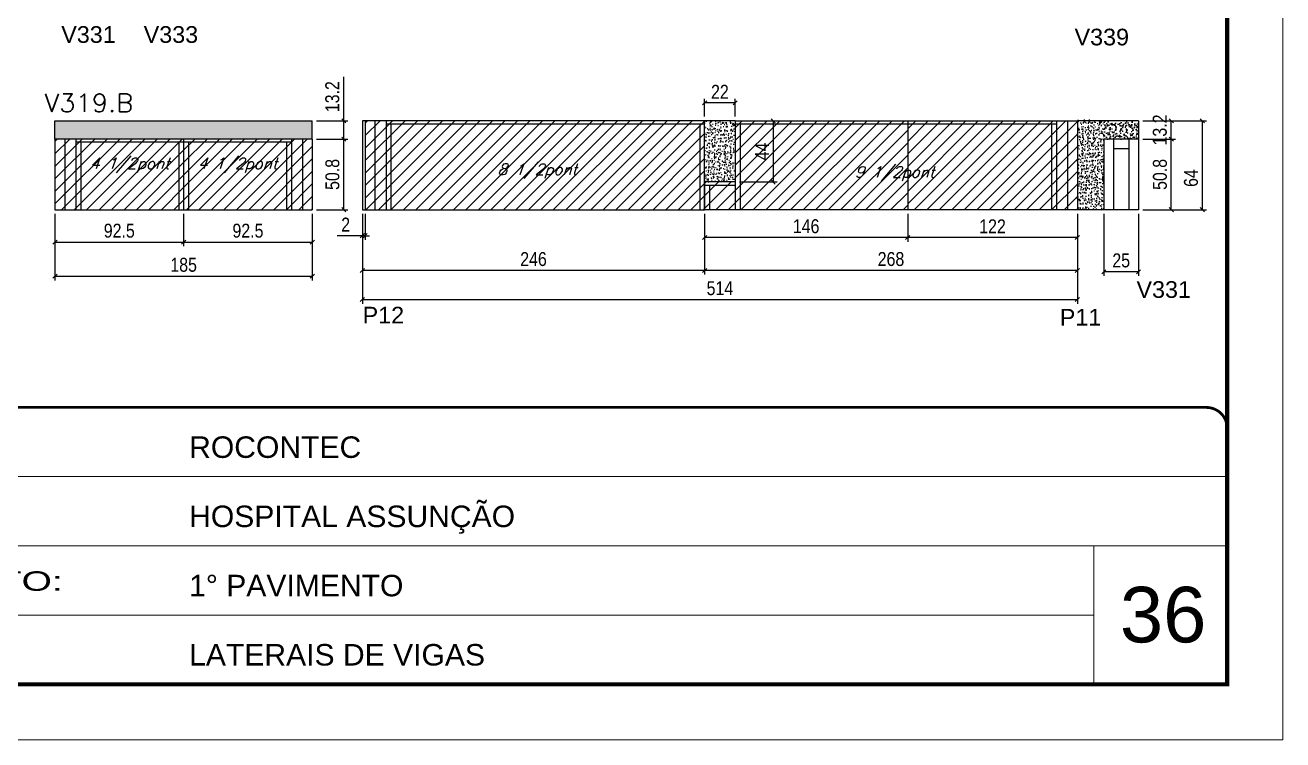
# Model space of a CAD drawing. Extents: x 137137 to 143418, y 10464 to 34486.
# Drawn here: x 142473 to 143377, y 24247 to 24762 of the extents above; entities that cross this region are included whole.
import ezdxf

# ---------------------------------------------------------------- set-up
doc = ezdxf.new("R2010")
doc.units = 0
doc.linetypes.add('CONTINUO', pattern=[0])
doc.linetypes.add('DASHED', pattern=[0.75, 0.5, -0.25])
for name, color, linetype in [('5', 5, 'Continuous'), ('COTA', 241, 'Continuous'), ('Painéis', 200, 'Continuous'), ('SARR_2.2x7', 40, 'Continuous'), ('SARR_3.5x7', 81, 'Continuous'), ('texto', 7, 'Continuous')]:
    doc.layers.add(name, color=color, linetype=linetype)
for name, color, linetype, lineweight in [('CARIMBO', 255, 'Continuous', 9), ('Folhas', 255, 'Continuous', 9), ('Hachura', 251, 'Continuous', 9), ('SARRAFO DE PRESSAO', 251, 'DASHED', 9), ('Texto Seção', 7, 'Continuous', 15)]:
    doc.layers.add(name, color=color, linetype=linetype, lineweight=lineweight)
doc.styles.add('ARIAL', font='arial.ttf')
doc.styles.add('COTA TECNICA', font='techl___.ttf', dxfattribs={"height": 10})
doc.styles.add('REGUA-120', font='ROMANS.shx', dxfattribs={"height": 15})
doc.styles.add('Romans', font='romans.shx')
doc.styles.get("Standard").update_dxf_attribs({"font": 'arial.ttf'})
doc.styles.add('Tecnologia', font='')
doc.styles.get('Tecnologia').set_extended_font_data('Forgotten Futurist')
doc.dimstyles.new('PAINEL', dxfattribs={"dimtxt": 10, "dimasz": 3, "dimexe": 3, "dimexo": 3, "dimgap": 3, "dimtad": 1, "dimdec": 1, "dimzin": 12, "dimdsep": 46, "dimtxsty": 'COTA TECNICA', "dimblk1": 'OBLIQUE', "dimblk2": 'OBLIQUE', "dimsah": 1, "dimcen": 0.9, "dimclrd": 4, "dimclre": 4, "dimclrt": 240, "dimadec": 1, "dimazin": 3, "dimtfac": 1, "dimtdec": 1, "dimtmove": 0, "dimatfit": 3, "dimfxl": 1, "dimtolj": 1, "dimtzin": 12, "dimarcsym": 0})
pattern_1 = [(50, (12106.173, -7303.7), (5.46554007, -0.47817257), [0.5715, -6.2865]), (355, (12106.173, -7303.7), (-1.05730264, 5.73170536), [0.4572, -5.02921753]), (100.4514447, (12106.6287, -7303.7397), (4.40823741, 5.25353256), [0.48570026, -5.34270734]), (46.1842, (12106.173, -7302.176), (8.13237123, -1.26126984), [0.85725, -9.42975]), (96.6355576, (12106.851, -7302.281), (7.122124, 7.42278374), [0.7285507, -8.01406824]), (351.184151, (12106.173, -7302.176), (7.122124, 7.42278374), [0.685799, -7.54379196]), (21, (12106.935, -7302.557), (4.54843174, -3.06795595), [0.5715, -6.2865]), (326, (12106.935, -7302.557), (1.85406085, 5.52563898), [0.4572, -5.0292]), (71.451445, (12107.314, -7302.8125), (6.40249258, 2.45768307), [0.48570026, -5.34269813]), (37.5, (12106.1732, -7303.6999), (0.092658098, 2.536651166), [0, -4.96824, 0, -5.1054, 0, -5.04825]), (7.5, (12106.1732, -7303.7), (2.004589875, 3.005417245), [0, -2.91084, 0, -4.85394, 0, -1.92405]), (327.5, (12104.474, -7303.6999), (4.067717855, -0.17186232), [0, -1.905, 0, -5.9436, 0, -7.8867]), (317.5, (12103.712, -7303.7), (4.44387544, 0.76279473), [0, -2.4765, 0, -3.94716, 0, -5.6007])]
pattern_2 = [(45, (4755, -6891.4506), (-4.49012806, 4.49012806), [])]
pattern_3 = [(45, (418.9455, -8233.7675), (-4.49012806, 4.49012806), [])]

# ---------------------------------------------------------------- blocks, each defined once
blk = doc.blocks.new('9999999999')
at = {"color": 30, "linetype": 'CONTINUO'}
for p, q in [((98564.56, 34379.64), (99583.98, 34379.64)), ((98564.56, 34329.83), (99487.98, 34329.83)), ((99583.98, 34329.83), (99487.98, 34329.83)), ((99487.98, 34329.83), (99487.98, 34230.21)), ((98564.56, 34280.02), (99487.98, 34280.02))]:
    blk.add_line(p, q, dxfattribs=at)
at = {"color": 30, "linetype": 'CONTINUO', "const_width": 2}
blk.add_lwpolyline([(99583.98, 34230.21), (99583.98, 34414.45, 0.414214), (99568.98, 34429.45), (98228.98, 34429.45, 0.414214), (98213.98, 34414.45), (98213.98, 34245.21, 0.414214), (98228.98, 34230.21), (99583.98, 34230.21)], format="xyb", dxfattribs=at)
at = {"layer": 'Folhas'}
blk.add_lwpolyline([(98138.98, 34190.21), (99623.98, 34190.21), (99623.98, 35240.21), (98138.98, 35240.21)], close=True, dxfattribs=at)
at = {"layer": 'Folhas', "color": 30, "const_width": 3}
blk.add_lwpolyline([(98213.98, 34230.21), (99583.98, 34230.21), (99583.98, 35200.21), (98213.98, 35200.21)], close=True, dxfattribs=at)
at = {"color": 7, "linetype": 'Continuous', "ltscale": 5, "style": 'ARIAL'}
for s, height, p in [('ROCONTEC', 15.483, (98837.68, 34393.13)), ('HOSPITAL ASSUNÇÃO', 15.4829, (98837.68, 34343.32)), ('1° PAVIMENTO', 15.4829, (98837.68, 34293.51)), ('LATERAIS DE VIGAS', 15.4829, (98837.68, 34243.7))]:
    blk.add_text(s, height=height, dxfattribs=at).set_placement(p)
at = {"layer": 'Folhas', "color": 7, "style": 'Tecnologia', "width": 1.5}
blk.add_text('PAVIMENTO:', height=14, dxfattribs=at).set_placement((98573.65, 34297.5))
blk = doc.blocks.new('_Oblique')
at = {"color": 0, "linetype": 'ByBlock', "lineweight": -2}
blk.add_line((-0.5, -0.5), (0.5, 0.5), dxfattribs=at)
blk = doc.blocks.new('*D1476')
at = {"layer": 'COTA', "color": 4, "linetype": 'ByBlock', "lineweight": -2, "transparency": 16777216}
for p, q in [((142961.57, 24695.69), (142961.57, 24708.57)), ((142983.57, 24705.57), (142961.57, 24705.57)), ((142983.57, 24695.69), (142983.57, 24708.57))]:
    blk.add_line(p, q, dxfattribs=at)
at = {"layer": 'Defpoints', "color": 0, "linetype": 'ByBlock', "transparency": 16777216}
for p in [(142961.57, 24705.57), (142961.57, 24692.69), (142983.57, 24692.69)]:
    blk.add_point(p, dxfattribs=at)
at = {"layer": 'COTA', "color": 4, "linetype": 'ByBlock', "lineweight": -2, "transparency": 16777216, "xscale": 3, "yscale": 3, "zscale": 3, "rotation": 180}
blk.add_blockref('_Oblique', (142961.57, 24705.57), dxfattribs=at)
at = {"layer": 'COTA', "color": 4, "linetype": 'ByBlock', "lineweight": -2, "transparency": 16777216, "xscale": 3, "yscale": 3, "zscale": 3}
blk.add_blockref('_Oblique', (142983.57, 24705.57), dxfattribs=at)
at = {"layer": 'COTA', "color": 240, "linetype": 'ByBlock', "transparency": 16777216, "insert": (142972.57, 24713.57), "char_height": 10, "attachment_point": 5, "style": 'COTA TECNICA'}
blk.add_mtext('\\A1;22', dxfattribs=at)
blk = doc.blocks.new('*D1477')
at = {"layer": 'COTA', "color": 4, "linetype": 'ByBlock', "lineweight": -2, "transparency": 16777216}
for p, q in [((143276.57, 24679.49), (143300.09, 24679.49)), ((143297.09, 24628.69), (143297.09, 24679.49)), ((143276.57, 24628.69), (143300.09, 24628.69))]:
    blk.add_line(p, q, dxfattribs=at)
at = {"layer": 'Defpoints', "color": 0, "linetype": 'ByBlock', "transparency": 16777216}
for p in [(143273.57, 24679.49), (143297.09, 24679.49), (143273.57, 24628.69)]:
    blk.add_point(p, dxfattribs=at)
at = {"layer": 'COTA', "color": 4, "linetype": 'ByBlock', "lineweight": -2, "transparency": 16777216, "xscale": 3, "yscale": 3, "zscale": 3}
for p, rotation in [((143297.09, 24679.49), 90), ((143297.09, 24628.69), 270)]:
    blk.add_blockref('_Oblique', p, dxfattribs=dict(at, rotation=rotation))
at = {"layer": 'COTA', "color": 240, "linetype": 'ByBlock', "transparency": 16777216, "insert": (143288.96, 24654.09), "char_height": 10, "attachment_point": 5, "rotation": 90, "style": 'COTA TECNICA'}
blk.add_mtext('\\A1;50.8', dxfattribs=at)
blk = doc.blocks.new('*D1478')
at = {"layer": 'COTA', "color": 4, "linetype": 'ByBlock', "lineweight": -2, "transparency": 16777216}
for p, q in [((143248.57, 24625.69), (143248.57, 24581.05)), ((143273.57, 24625.69), (143273.57, 24581.05)), ((143273.57, 24584.05), (143248.57, 24584.05))]:
    blk.add_line(p, q, dxfattribs=at)
at = {"layer": 'Defpoints', "color": 0, "linetype": 'ByBlock', "transparency": 16777216}
for p in [(143248.57, 24628.69), (143273.57, 24628.69), (143248.57, 24584.05)]:
    blk.add_point(p, dxfattribs=at)
at = {"layer": 'COTA', "color": 4, "linetype": 'ByBlock', "lineweight": -2, "transparency": 16777216, "xscale": 3, "yscale": 3, "zscale": 3, "rotation": 180}
blk.add_blockref('_Oblique', (143248.57, 24584.05), dxfattribs=at)
at = {"layer": 'COTA', "color": 4, "linetype": 'ByBlock', "lineweight": -2, "transparency": 16777216, "xscale": 3, "yscale": 3, "zscale": 3}
blk.add_blockref('_Oblique', (143273.57, 24584.05), dxfattribs=at)
at = {"layer": 'COTA', "color": 240, "linetype": 'ByBlock', "transparency": 16777216, "insert": (143261.07, 24592.16), "char_height": 10, "attachment_point": 5, "style": 'COTA TECNICA'}
blk.add_mtext('\\A1;25', dxfattribs=at)
blk = doc.blocks.new('*D1479')
at = {"layer": 'COTA', "color": 4, "linetype": 'ByBlock', "lineweight": -2, "transparency": 16777216}
for p, q in [((143276.57, 24692.69), (143300.09, 24692.69)), ((143297.09, 24679.49), (143297.09, 24692.69)), ((143276.57, 24679.49), (143300.09, 24679.49))]:
    blk.add_line(p, q, dxfattribs=at)
at = {"layer": 'Defpoints', "color": 0, "linetype": 'ByBlock', "transparency": 16777216}
for p in [(143273.57, 24692.69), (143297.09, 24692.69), (143273.57, 24679.49)]:
    blk.add_point(p, dxfattribs=at)
at = {"layer": 'COTA', "color": 4, "linetype": 'ByBlock', "lineweight": -2, "transparency": 16777216, "xscale": 3, "yscale": 3, "zscale": 3}
for p, rotation in [((143297.09, 24692.69), 90), ((143297.09, 24679.49), 270)]:
    blk.add_blockref('_Oblique', p, dxfattribs=dict(at, rotation=rotation))
at = {"layer": 'COTA', "color": 240, "linetype": 'ByBlock', "transparency": 16777216, "insert": (143288.87, 24686.09), "char_height": 10, "attachment_point": 5, "rotation": 90, "style": 'COTA TECNICA'}
blk.add_mtext('\\A1;13.2', dxfattribs=at)
blk = doc.blocks.new('*D1480')
at = {"layer": 'COTA', "color": 4, "linetype": 'ByBlock', "lineweight": -2, "transparency": 16777216}
for p, q in [((143276.57, 24692.69), (143322.37, 24692.69)), ((143319.37, 24692.69), (143319.37, 24628.69)), ((143276.57, 24628.69), (143322.37, 24628.69))]:
    blk.add_line(p, q, dxfattribs=at)
at = {"layer": 'Defpoints', "color": 0, "linetype": 'ByBlock', "transparency": 16777216}
for p in [(143273.57, 24692.69), (143273.57, 24628.69), (143319.37, 24628.69)]:
    blk.add_point(p, dxfattribs=at)
at = {"layer": 'COTA', "color": 4, "linetype": 'ByBlock', "lineweight": -2, "transparency": 16777216, "xscale": 3, "yscale": 3, "zscale": 3}
for p, rotation in [((143319.37, 24692.69), 90), ((143319.37, 24628.69), 270)]:
    blk.add_blockref('_Oblique', p, dxfattribs=dict(at, rotation=rotation))
at = {"layer": 'COTA', "color": 240, "linetype": 'ByBlock', "transparency": 16777216, "insert": (143311.27, 24651.49), "char_height": 10, "attachment_point": 5, "rotation": 90, "style": 'COTA TECNICA'}
blk.add_mtext('\\A1;64', dxfattribs=at)
blk = doc.blocks.new('*D1481')
at = {"layer": 'COTA', "color": 4, "linetype": 'ByBlock', "lineweight": -2, "transparency": 16777216}
for p, q in [((142961.57, 24625.69), (142961.57, 24582.02)), ((143229.57, 24625.69), (143229.57, 24582.02)), ((143229.57, 24585.02), (142961.57, 24585.02))]:
    blk.add_line(p, q, dxfattribs=at)
at = {"layer": 'Defpoints', "color": 0, "linetype": 'ByBlock', "transparency": 16777216}
for p in [(142961.57, 24628.69), (143229.57, 24628.69), (142961.57, 24585.02)]:
    blk.add_point(p, dxfattribs=at)
at = {"layer": 'COTA', "color": 4, "linetype": 'ByBlock', "lineweight": -2, "transparency": 16777216, "xscale": 3, "yscale": 3, "zscale": 3, "rotation": 180}
blk.add_blockref('_Oblique', (142961.57, 24585.02), dxfattribs=at)
at = {"layer": 'COTA', "color": 4, "linetype": 'ByBlock', "lineweight": -2, "transparency": 16777216, "xscale": 3, "yscale": 3, "zscale": 3}
blk.add_blockref('_Oblique', (143229.57, 24585.02), dxfattribs=at)
at = {"layer": 'COTA', "color": 240, "linetype": 'ByBlock', "transparency": 16777216, "insert": (143095.57, 24593.15), "char_height": 10, "attachment_point": 5, "style": 'COTA TECNICA'}
blk.add_mtext('\\A1;268', dxfattribs=at)
blk = doc.blocks.new('*D1482')
at = {"layer": 'COTA', "color": 4, "linetype": 'ByBlock', "lineweight": -2, "transparency": 16777216}
for p, q in [((142986.57, 24692.69), (143013.84, 24692.69)), ((143010.84, 24692.69), (143010.84, 24648.69)), ((142986.57, 24648.69), (143013.84, 24648.69))]:
    blk.add_line(p, q, dxfattribs=at)
at = {"layer": 'Defpoints', "color": 0, "linetype": 'ByBlock', "transparency": 16777216}
for p in [(142983.57, 24692.69), (142983.57, 24648.69), (143010.84, 24648.69)]:
    blk.add_point(p, dxfattribs=at)
at = {"layer": 'COTA', "color": 4, "linetype": 'ByBlock', "lineweight": -2, "transparency": 16777216, "xscale": 3, "yscale": 3, "zscale": 3}
for p, rotation in [((143010.84, 24692.69), 90), ((143010.84, 24648.69), 270)]:
    blk.add_blockref('_Oblique', p, dxfattribs=dict(at, rotation=rotation))
at = {"layer": 'COTA', "color": 240, "linetype": 'ByBlock', "transparency": 16777216, "insert": (143002.77, 24670.69), "char_height": 10, "attachment_point": 5, "rotation": 90, "style": 'COTA TECNICA'}
blk.add_mtext('\\A1;44', dxfattribs=at)
blk = doc.blocks.new('*D1483')
at = {"layer": 'COTA', "color": 4, "linetype": 'ByBlock', "lineweight": -2, "transparency": 16777216}
for p, q in [((142715.57, 24625.69), (142715.57, 24582.02)), ((142961.57, 24625.86), (142961.57, 24582.02)), ((142961.57, 24585.02), (142715.57, 24585.02))]:
    blk.add_line(p, q, dxfattribs=at)
at = {"layer": 'Defpoints', "color": 0, "linetype": 'ByBlock', "transparency": 16777216}
for p in [(142715.57, 24628.69), (142961.57, 24628.86), (142715.57, 24585.02)]:
    blk.add_point(p, dxfattribs=at)
at = {"layer": 'COTA', "color": 4, "linetype": 'ByBlock', "lineweight": -2, "transparency": 16777216, "xscale": 3, "yscale": 3, "zscale": 3, "rotation": 180}
blk.add_blockref('_Oblique', (142715.57, 24585.02), dxfattribs=at)
at = {"layer": 'COTA', "color": 4, "linetype": 'ByBlock', "lineweight": -2, "transparency": 16777216, "xscale": 3, "yscale": 3, "zscale": 3}
blk.add_blockref('_Oblique', (142961.57, 24585.02), dxfattribs=at)
at = {"layer": 'COTA', "color": 240, "linetype": 'ByBlock', "transparency": 16777216, "insert": (142838.57, 24593.12), "char_height": 10, "attachment_point": 5, "style": 'COTA TECNICA'}
blk.add_mtext('\\A1;246', dxfattribs=at)
blk = doc.blocks.new('*D1484')
at = {"layer": 'COTA', "color": 4, "linetype": 'ByBlock', "lineweight": -2, "transparency": 16777216}
for p, q in [((143107.57, 24625.69), (143107.57, 24605.69)), ((143229.57, 24625.69), (143229.57, 24605.69)), ((143229.57, 24608.69), (143107.57, 24608.69))]:
    blk.add_line(p, q, dxfattribs=at)
at = {"layer": 'Defpoints', "color": 0, "linetype": 'ByBlock', "transparency": 16777216}
for p in [(143107.57, 24628.69), (143229.57, 24628.69), (143107.57, 24608.69)]:
    blk.add_point(p, dxfattribs=at)
at = {"layer": 'COTA', "color": 4, "linetype": 'ByBlock', "lineweight": -2, "transparency": 16777216, "xscale": 3, "yscale": 3, "zscale": 3, "rotation": 180}
blk.add_blockref('_Oblique', (143107.57, 24608.69), dxfattribs=at)
at = {"layer": 'COTA', "color": 4, "linetype": 'ByBlock', "lineweight": -2, "transparency": 16777216, "xscale": 3, "yscale": 3, "zscale": 3}
blk.add_blockref('_Oblique', (143229.57, 24608.69), dxfattribs=at)
at = {"layer": 'COTA', "color": 240, "linetype": 'ByBlock', "transparency": 16777216, "insert": (143168.57, 24616.75), "char_height": 10, "attachment_point": 5, "style": 'COTA TECNICA'}
blk.add_mtext('\\A1;122', dxfattribs=at)
blk = doc.blocks.new('*D1485')
at = {"layer": 'COTA', "color": 4, "linetype": 'ByBlock', "lineweight": -2, "transparency": 16777216}
for p, q in [((142961.57, 24625.69), (142961.57, 24605.69)), ((143107.57, 24625.69), (143107.57, 24605.69)), ((143107.57, 24608.69), (142961.57, 24608.69))]:
    blk.add_line(p, q, dxfattribs=at)
at = {"layer": 'Defpoints', "color": 0, "linetype": 'ByBlock', "transparency": 16777216}
for p in [(142961.57, 24628.69), (143107.57, 24628.69), (142961.57, 24608.69)]:
    blk.add_point(p, dxfattribs=at)
at = {"layer": 'COTA', "color": 4, "linetype": 'ByBlock', "lineweight": -2, "transparency": 16777216, "xscale": 3, "yscale": 3, "zscale": 3, "rotation": 180}
blk.add_blockref('_Oblique', (142961.57, 24608.69), dxfattribs=at)
at = {"layer": 'COTA', "color": 4, "linetype": 'ByBlock', "lineweight": -2, "transparency": 16777216, "xscale": 3, "yscale": 3, "zscale": 3}
blk.add_blockref('_Oblique', (143107.57, 24608.69), dxfattribs=at)
at = {"layer": 'COTA', "color": 240, "linetype": 'ByBlock', "transparency": 16777216, "insert": (143034.57, 24616.79), "char_height": 10, "attachment_point": 5, "style": 'COTA TECNICA'}
blk.add_mtext('\\A1;146', dxfattribs=at)
blk = doc.blocks.new('*D1489')
at = {"layer": 'COTA', "color": 4, "lineweight": -2, "transparency": 16777216}
for p, q in [((142715.57, 24625.69), (142715.57, 24607)), ((142717.57, 24625.69), (142717.57, 24607)), ((142715.57, 24610), (142697.46, 24610)), ((142717.57, 24610), (142715.57, 24610)), ((142717.57, 24610), (142720.57, 24610))]:
    blk.add_line(p, q, dxfattribs=at)
at = {"layer": 'Defpoints', "color": 0, "transparency": 16777216}
for p in [(142715.57, 24628.69), (142717.57, 24628.69), (142715.57, 24610)]:
    blk.add_point(p, dxfattribs=at)
at = {"layer": 'COTA', "color": 4, "lineweight": -2, "transparency": 16777216, "xscale": 3, "yscale": 3, "zscale": 3}
blk.add_blockref('_Oblique', (142715.57, 24610), dxfattribs=at)
at = {"layer": 'COTA', "color": 4, "lineweight": -2, "transparency": 16777216, "xscale": 3, "yscale": 3, "zscale": 3, "rotation": 180}
blk.add_blockref('_Oblique', (142717.57, 24610), dxfattribs=at)
at = {"layer": 'COTA', "color": 240, "transparency": 16777216, "insert": (142703.52, 24618), "char_height": 10, "attachment_point": 5, "style": 'COTA TECNICA'}
blk.add_mtext('\\A1;2', dxfattribs=at)
blk = doc.blocks.new('*D1491')
at = {"layer": 'COTA', "color": 4, "lineweight": -2, "ltscale": 25, "transparency": 16777216}
for p, q in [((142715.57, 24625.69), (142715.57, 24561.05)), ((143229.57, 24625.69), (143229.57, 24561.05)), ((142715.57, 24564.05), (143229.57, 24564.05))]:
    blk.add_line(p, q, dxfattribs=at)
at = {"layer": 'Defpoints', "color": 0, "ltscale": 25, "transparency": 16777216}
for p in [(142715.57, 24628.69), (143229.57, 24628.69), (143229.57, 24564.05)]:
    blk.add_point(p, dxfattribs=at)
at = {"layer": 'COTA', "color": 4, "lineweight": -2, "ltscale": 25, "transparency": 16777216, "xscale": 3, "yscale": 3, "zscale": 3, "rotation": 180}
blk.add_blockref('_Oblique', (142715.57, 24564.05), dxfattribs=at)
at = {"layer": 'COTA', "color": 4, "lineweight": -2, "ltscale": 25, "transparency": 16777216, "xscale": 3, "yscale": 3, "zscale": 3}
blk.add_blockref('_Oblique', (143229.57, 24564.05), dxfattribs=at)
at = {"layer": 'COTA', "color": 240, "ltscale": 25, "transparency": 16777216, "insert": (142972.57, 24572.16), "char_height": 10, "attachment_point": 5, "style": 'COTA TECNICA'}
blk.add_mtext('\\A1;514', dxfattribs=at)
blk = doc.blocks.new('*D1488')
at = {"layer": 'COTA', "color": 4, "linetype": 'ByBlock', "lineweight": -2, "transparency": 16777216}
for p, q in [((142682.54, 24679.49), (142705.17, 24679.49)), ((142702.17, 24628.69), (142702.17, 24679.49)), ((142682.54, 24628.69), (142705.17, 24628.69))]:
    blk.add_line(p, q, dxfattribs=at)
at = {"layer": 'Defpoints', "color": 0, "linetype": 'ByBlock', "transparency": 16777216}
for p in [(142679.54, 24679.49), (142702.17, 24679.49), (142679.54, 24628.69)]:
    blk.add_point(p, dxfattribs=at)
at = {"layer": 'COTA', "color": 4, "linetype": 'ByBlock', "lineweight": -2, "transparency": 16777216, "xscale": 3, "yscale": 3, "zscale": 3}
for p, rotation in [((142702.17, 24679.49), 90), ((142702.17, 24628.69), 270)]:
    blk.add_blockref('_Oblique', p, dxfattribs=dict(at, rotation=rotation))
at = {"layer": 'COTA', "color": 240, "linetype": 'ByBlock', "transparency": 16777216, "insert": (142694.03, 24654.09), "char_height": 10, "attachment_point": 5, "rotation": 90, "style": 'COTA TECNICA'}
blk.add_mtext('\\A1;50.8', dxfattribs=at)
blk = doc.blocks.new('*D1495')
at = {"layer": 'COTA', "color": 4, "lineweight": -2, "transparency": 16777216}
for p, q in [((142494.54, 24625.69), (142494.54, 24602.41)), ((142587.04, 24625.69), (142587.04, 24602.41)), ((142494.54, 24605.41), (142587.04, 24605.41))]:
    blk.add_line(p, q, dxfattribs=at)
at = {"layer": 'Defpoints', "color": 0, "transparency": 16777216}
for p in [(142494.54, 24628.69), (142587.04, 24628.69), (142587.04, 24605.41)]:
    blk.add_point(p, dxfattribs=at)
at = {"layer": 'COTA', "color": 4, "lineweight": -2, "transparency": 16777216, "xscale": 3, "yscale": 3, "zscale": 3, "rotation": 180}
blk.add_blockref('_Oblique', (142494.54, 24605.41), dxfattribs=at)
at = {"layer": 'COTA', "color": 4, "lineweight": -2, "transparency": 16777216, "xscale": 3, "yscale": 3, "zscale": 3}
blk.add_blockref('_Oblique', (142587.04, 24605.41), dxfattribs=at)
at = {"layer": 'COTA', "color": 240, "transparency": 16777216, "insert": (142540.79, 24613.55), "char_height": 10, "attachment_point": 5, "style": 'COTA TECNICA'}
blk.add_mtext('\\A1;92.5', dxfattribs=at)
blk = doc.blocks.new('*D1496')
at = {"layer": 'COTA', "color": 4, "lineweight": -2, "transparency": 16777216}
for p, q in [((142587.04, 24625.69), (142587.04, 24602.41)), ((142679.54, 24625.69), (142679.54, 24602.41)), ((142587.04, 24605.41), (142679.54, 24605.41))]:
    blk.add_line(p, q, dxfattribs=at)
at = {"layer": 'Defpoints', "color": 0, "transparency": 16777216}
for p in [(142587.04, 24628.69), (142679.54, 24628.69), (142679.54, 24605.41)]:
    blk.add_point(p, dxfattribs=at)
at = {"layer": 'COTA', "color": 4, "lineweight": -2, "transparency": 16777216, "xscale": 3, "yscale": 3, "zscale": 3, "rotation": 180}
blk.add_blockref('_Oblique', (142587.04, 24605.41), dxfattribs=at)
at = {"layer": 'COTA', "color": 4, "lineweight": -2, "transparency": 16777216, "xscale": 3, "yscale": 3, "zscale": 3}
blk.add_blockref('_Oblique', (142679.54, 24605.41), dxfattribs=at)
at = {"layer": 'COTA', "color": 240, "transparency": 16777216, "insert": (142633.29, 24613.55), "char_height": 10, "attachment_point": 5, "style": 'COTA TECNICA'}
blk.add_mtext('\\A1;92.5', dxfattribs=at)
blk = doc.blocks.new('*D1497')
at = {"layer": 'COTA', "color": 4, "lineweight": -2, "ltscale": 25, "transparency": 16777216}
for p, q in [((142494.54, 24625.69), (142494.54, 24577.88)), ((142679.54, 24625.69), (142679.54, 24577.88)), ((142494.54, 24580.88), (142679.54, 24580.88))]:
    blk.add_line(p, q, dxfattribs=at)
at = {"layer": 'Defpoints', "color": 0, "ltscale": 25, "transparency": 16777216}
for p in [(142494.54, 24628.69), (142679.54, 24628.69), (142679.54, 24580.88)]:
    blk.add_point(p, dxfattribs=at)
at = {"layer": 'COTA', "color": 4, "lineweight": -2, "ltscale": 25, "transparency": 16777216, "xscale": 3, "yscale": 3, "zscale": 3, "rotation": 180}
blk.add_blockref('_Oblique', (142494.54, 24580.88), dxfattribs=at)
at = {"layer": 'COTA', "color": 4, "lineweight": -2, "ltscale": 25, "transparency": 16777216, "xscale": 3, "yscale": 3, "zscale": 3}
blk.add_blockref('_Oblique', (142679.54, 24580.88), dxfattribs=at)
at = {"layer": 'COTA', "color": 240, "ltscale": 25, "transparency": 16777216, "insert": (142587.04, 24589.01), "char_height": 10, "attachment_point": 5, "style": 'COTA TECNICA'}
blk.add_mtext('\\A1;185', dxfattribs=at)
blk = doc.blocks.new('*D1498')
at = {"layer": 'COTA', "color": 4, "lineweight": -2, "ltscale": 25, "transparency": 16777216}
for p, q in [((142702.17, 24692.69), (142702.17, 24724.42)), ((142682.54, 24692.69), (142705.17, 24692.69)), ((142702.17, 24679.49), (142702.17, 24692.69)), ((142682.54, 24679.49), (142705.17, 24679.49))]:
    blk.add_line(p, q, dxfattribs=at)
at = {"layer": 'Defpoints', "color": 0, "ltscale": 25, "transparency": 16777216}
for p in [(142679.54, 24692.69), (142702.17, 24692.69), (142679.54, 24679.49)]:
    blk.add_point(p, dxfattribs=at)
at = {"layer": 'COTA', "color": 4, "lineweight": -2, "ltscale": 25, "transparency": 16777216, "xscale": 3, "yscale": 3, "zscale": 3}
for p, rotation in [((142702.17, 24692.69), 90), ((142702.17, 24679.49), 270)]:
    blk.add_blockref('_Oblique', p, dxfattribs=dict(at, rotation=rotation))
at = {"layer": 'COTA', "color": 240, "ltscale": 25, "transparency": 16777216, "insert": (142693.95, 24710.05), "char_height": 10, "attachment_point": 5, "rotation": 90, "style": 'COTA TECNICA'}
blk.add_mtext('\\A1;13.2', dxfattribs=at)

msp = doc.modelspace()

# ---------------------------------------------------------------- hatches: boundary and pattern name
at = {"layer": 'COTA', "linetype": 'ByBlock'}
h = msp.add_hatch(dxfattribs=at)
h.set_pattern_fill('AR-CONC', color=256, scale=0.03)
h.set_pattern_definition([(50, (12106.173, -7302.9), (5.46554007, -0.47817257), [0.5715, -6.2865]), (355, (12106.173, -7302.9), (-1.05730264, 5.73170536), [0.4572, -5.02921753]), (100.4514447, (12106.6287, -7302.9397), (4.40823741, 5.25353256), [0.48570026, -5.34270734]), (46.1842, (12106.173, -7301.376), (8.13237123, -1.26126984), [0.85725, -9.42975]), (96.6355576, (12106.851, -7301.481), (7.122124, 7.42278374), [0.7285507, -8.01406824]), (351.184151, (12106.173, -7301.376), (7.122124, 7.42278374), [0.685799, -7.54379196]), (21, (12106.935, -7301.757), (4.54843174, -3.06795595), [0.5715, -6.2865]), (326, (12106.935, -7301.757), (1.85406085, 5.52563898), [0.4572, -5.0292]), (71.451445, (12107.314, -7302.0125), (6.40249258, 2.45768307), [0.48570026, -5.34269813]), (37.5, (12106.1732, -7302.8999), (0.092658098, 2.536651166), [0, -4.96824, 0, -5.1054, 0, -5.04825]), (7.5, (12106.1732, -7302.9), (2.004589875, 3.005417245), [0, -2.91084, 0, -4.85394, 0, -1.92405]), (327.5, (12104.474, -7302.8999), (4.067717855, -0.17186232), [0, -1.905, 0, -5.9436, 0, -7.8867]), (317.5, (12103.712, -7302.9), (4.44387544, 0.76279473), [0, -2.4765, 0, -3.94716, 0, -5.6007])])
h.paths.add_polyline_path([(143229.57, 24693.49), (143248.57, 24693.49), (143248.57, 24628.69), (143229.57, 24628.69), (143229.57, 24629.49)])
at = {"layer": 'COTA', "ltscale": 25}
h = msp.add_hatch(dxfattribs=at)
h.set_pattern_fill('AR-CONC', color=256, scale=0.03)
h.set_pattern_definition([(50, (4755, -6891.4506), (5.46554007, -0.47817257), [0.5715, -6.2865]), (355, (4755, -6891.4506), (-1.05730264, 5.73170536), [0.4572, -5.02921753]), (100.4514447, (4755.4555, -6891.4905), (4.40823741, 5.25353256), [0.48570026, -5.34270734]), (46.1842, (4755, -6889.9266), (8.13237123, -1.26126984), [0.85725, -9.42975]), (96.6355576, (4755.678, -6890.032), (7.122124, 7.42278374), [0.7285507, -8.01406824]), (351.184151, (4755, -6889.927), (7.122124, 7.42278374), [0.685799, -7.54379196]), (21, (4755.762, -6890.3076), (4.54843174, -3.06795595), [0.5715, -6.2865]), (326, (4755.762, -6890.3076), (1.85406085, 5.52563898), [0.4572, -5.0292]), (71.451445, (4756.141, -6890.5633), (6.40249258, 2.45768307), [0.48570026, -5.34269813]), (37.5, (4755, -6891.4506), (0.092658098, 2.536651166), [0, -4.96824, 0, -5.1054, 0, -5.04825]), (7.5, (4755, -6891.4506), (2.004589875, 3.005417245), [0, -2.91084, 0, -4.85394, 0, -1.92405]), (327.5, (4753.3007, -6891.4506), (4.067717855, -0.17186232), [0, -1.905, 0, -5.9436, 0, -7.8867]), (317.5, (4752.5387, -6891.4506), (4.44387544, 0.76279473), [0, -2.4765, 0, -3.94716, 0, -5.6007])])
h.paths.add_polyline_path([(142679.54, 24692.69), (142494.54, 24692.69), (142494.54, 24679.49), (142679.54, 24679.49)])
at = {"layer": 'COTA', "linetype": 'ByBlock'}
h = msp.add_hatch(dxfattribs=at)
h.set_pattern_fill('AR-CONC', color=256, scale=0.03)
h.set_pattern_definition(pattern_1)
h.paths.add_polyline_path([(142961.57, 24648.69), (142983.57, 24648.69), (142983.57, 24692.69), (142961.57, 24692.69)])
h = msp.add_hatch(dxfattribs=at)
h.set_pattern_fill('AR-CONC', color=256, scale=0.03)
h.set_pattern_definition(pattern_1)
h.paths.add_polyline_path([(143248.57, 24692.69), (143273.57, 24692.69), (143273.57, 24679.49), (143248.57, 24679.49)])
at = {"layer": 'Hachura', "linetype": 'ByBlock'}
h = msp.add_hatch(dxfattribs=at)
h.set_pattern_fill('ANSI31', color=256, scale=2)
h.set_pattern_definition(pattern_2)
h.paths.add_polyline_path([(142961.57, 24692.69), (142717.57, 24692.69), (142717.57, 24628.69), (142961.57, 24628.69), (142961.57, 24648.69)])
h = msp.add_hatch(dxfattribs=at)
h.set_pattern_fill('ANSI31', color=256, scale=2)
h.set_pattern_definition(pattern_2)
h.paths.add_polyline_path([(143107.57, 24692.69), (142983.57, 24692.69), (142983.57, 24648.69), (142961.57, 24648.69), (142961.57, 24628.69), (143107.57, 24628.69)])
h = msp.add_hatch(dxfattribs=at)
h.set_pattern_fill('ANSI31', color=256, scale=2)
h.set_pattern_definition([(45, (4780.9805, -6891.4506), (-4.49012806, 4.49012806), [])])
h.paths.add_polyline_path([(143229.57, 24692.69), (143107.57, 24692.69), (143107.57, 24628.69), (143229.57, 24628.69)])
h = msp.add_hatch(dxfattribs=at)
h.set_pattern_fill('ANSI31', color=256, scale=2)
h.set_pattern_definition(pattern_3)
h.paths.add_polyline_path([(142494.54, 24679.49), (142494.54, 24628.69), (142587.04, 24628.69), (142587.04, 24679.49)])
h.paths.add_polyline_path([(142511.72, 24652.7), (142579.34, 24652.7), (142584.84, 24668.67), (142517.22, 24668.67)], flags=24)
h = msp.add_hatch(dxfattribs=at)
h.set_pattern_fill('ANSI31', color=256, scale=2)
h.set_pattern_definition(pattern_3)
h.paths.add_polyline_path([(142587.04, 24679.49), (142587.04, 24628.69), (142679.54, 24628.69), (142679.54, 24679.49)])
h.paths.add_polyline_path([(142589.22, 24652.7), (142656.84, 24652.7), (142662.34, 24668.67), (142594.72, 24668.67)], flags=24)

# ---------------------------------------------------------------- linework, layer by layer
at = {"layer": 'COTA', "ltscale": 25}
for p, q in [((142494.54, 24679.49), (142494.54, 24692.69)), ((142494.54, 24692.69), (142679.54, 24692.69)), ((142679.54, 24679.49), (142679.54, 24692.69))]:
    msp.add_line(p, q, dxfattribs=at)
at = {"layer": 'COTA', "linetype": 'ByBlock'}
for p, q in [((142983.57, 24692.69), (142961.57, 24692.69)), ((143248.57, 24692.69), (143229.57, 24692.69)), ((143273.57, 24692.69), (143248.57, 24692.69)), ((143273.57, 24692.69), (143273.57, 24679.49)), ((143248.57, 24628.69), (143229.57, 24628.69)), ((143229.57, 24628.69), (143229.57, 24628.69))]:
    msp.add_line(p, q, dxfattribs=at)
at = {"layer": 'Painéis', "linetype": 'ByBlock'}
for p, q in [((142961.57, 24692.69), (142715.57, 24692.69)), ((142715.57, 24692.69), (142715.57, 24628.69)), ((142717.57, 24692.69), (142717.57, 24628.69)), ((142961.57, 24648.69), (142961.57, 24692.69)), ((142983.57, 24692.69), (143229.57, 24692.69)), ((142983.57, 24692.69), (142983.57, 24648.69)), ((143107.57, 24692.69), (143107.57, 24628.69)), ((143229.57, 24692.69), (143229.57, 24628.69)), ((142494.54, 24679.49), (142494.54, 24628.69)), ((142679.54, 24679.49), (142494.54, 24679.49)), ((142587.04, 24679.49), (142587.04, 24628.69)), ((142679.54, 24679.49), (142679.54, 24628.69)), ((143273.57, 24679.49), (143248.57, 24679.49)), ((143248.57, 24679.49), (143248.57, 24628.69)), ((143273.57, 24679.49), (143273.57, 24628.69)), ((142983.57, 24648.69), (142961.57, 24648.69)), ((142961.57, 24648.69), (142961.57, 24628.86)), ((142961.57, 24628.69), (142961.57, 24648.69)), ((142494.54, 24628.69), (142679.54, 24628.69)), ((142715.57, 24628.69), (142961.57, 24628.69)), ((143229.57, 24628.69), (142961.57, 24628.69)), ((143273.57, 24628.69), (143248.57, 24628.69))]:
    msp.add_line(p, q, dxfattribs=at)
at = {"layer": 'SARR_2.2x7', "linetype": 'Continuous'}
for p, q in [((142724.57, 24692.69), (142724.57, 24628.69)), ((142732.57, 24690.49), (142961.57, 24690.49)), ((142983.57, 24690.49), (143214.57, 24690.49)), ((143222.57, 24692.69), (143222.57, 24628.69)), ((142501.54, 24679.49), (142501.54, 24628.69)), ((142587.04, 24677.29), (142509.54, 24677.29)), ((142664.54, 24677.29), (142587.04, 24677.29)), ((142672.54, 24679.49), (142672.54, 24628.69)), ((143255.57, 24679.49), (143255.57, 24628.69)), ((143266.57, 24679.49), (143266.57, 24628.69)), ((143266.57, 24672.49), (143255.57, 24672.49)), ((142961.57, 24646.49), (142983.57, 24646.49))]:
    msp.add_line(p, q, dxfattribs=at)
at = {"layer": 'SARR_3.5x7'}
for p, q in [((142732.57, 24692.69), (142732.57, 24628.69)), ((142736.07, 24690.49), (142736.07, 24628.69)), ((142958.07, 24690.49), (142958.07, 24628.69)), ((142987.07, 24690.49), (142987.07, 24628.69)), ((143211.07, 24690.49), (143211.07, 24628.69)), ((143214.57, 24692.69), (143214.57, 24628.69)), ((142509.54, 24679.49), (142509.54, 24628.69)), ((142513.04, 24677.29), (142513.04, 24628.69)), ((142583.54, 24677.29), (142583.54, 24628.69)), ((142590.54, 24677.29), (142590.54, 24628.69)), ((142661.04, 24677.29), (142661.04, 24628.69)), ((142664.54, 24679.49), (142664.54, 24628.69)), ((142983.57, 24648.69), (142983.57, 24628.69)), ((142965.07, 24646.49), (142965.07, 24628.69))]:
    msp.add_line(p, q, dxfattribs=at)

# ---------------------------------------------------------------- block references
at = {"layer": 'SARRAFO DE PRESSAO', "color": 6, "linetype": 'ByBlock'}
msp.add_blockref('9999999999', (43753.31, -9943.03), dxfattribs=at)

# ---------------------------------------------------------------- texts
at = {"layer": '5', "linetype": 'Continuous'}
for s, p in [('V331', (142499.08, 24748.8)), ('V333', (142558.33, 24748.8)), ('V339', (143227.56, 24746.97)), ('V331', (143272.08, 24565.28)), ('P12', (142715.72, 24546.83)), ('P11', (143216.93, 24545.28))]:
    msp.add_text(s, height=12, rotation=359.99996, dxfattribs=at).set_placement(p)
at = {"layer": 'CARIMBO', "style": 'ARIAL'}
msp.add_text('36', height=40, dxfattribs=at).set_placement((143260.15, 24317.32))
at = {"layer": 'texto', "color": 2, "char_height": 8, "attachment_point": 5, "style": 'Romans'}
for s, insert in [('{\\Q19;\\C256;4 1/2pont}', (142548.29, 24660.69)), ('{\\Q19;\\C256;4 1/2pont}', (142625.79, 24660.69)), ('{\\Q19;\\C256;8 1/2pont}', (142841.28, 24656.42)), ('{\\Q19;\\C256;9 1/2pont}', (143098.13, 24654.58))]:
    msp.add_mtext(s, dxfattribs=dict(at, insert=insert))
at = {"layer": 'Texto Seção', "style": 'REGUA-120', "width": 1.05}
msp.add_text('V319.B', height=13, dxfattribs=at).set_placement((142487.06, 24699.06))

# ---------------------------------------------------------------- dimensions: what is measured, and where the dimension line sits
at = {"layer": 'COTA', "ltscale": 25}
dim = msp.add_linear_dim(base=(142702.17, 24692.69), p1=(142679.54, 24679.49), p2=(142679.54, 24692.69), angle=90, dimstyle='PAINEL', dxfattribs=at)
dim.commit()
dim.dimension.update_dxf_attribs({"geometry": '*D1498', "text_midpoint": (142693.95, 24710.05)})
at = {"layer": 'COTA', "linetype": 'ByBlock'}
for base, p1, p2, angle, picture, middle in [((142961.57, 24705.57), (142983.57, 24692.69), (142961.57, 24692.69), 180, '*D1476', (142972.57, 24713.57)), ((143010.84, 24648.69), (142983.57, 24692.69), (142983.57, 24648.69), 90, '*D1482', (143002.77, 24670.69)), ((142702.17, 24679.49), (142679.54, 24628.69), (142679.54, 24679.49), 90, '*D1488', (142694.03, 24654.09)), ((143297.09, 24679.49), (143273.57, 24628.69), (143273.57, 24679.49), 90, '*D1477', (143288.96, 24654.09)), ((142715.57, 24585.02), (142961.57, 24628.86), (142715.57, 24628.69), 180, '*D1483', (142838.57, 24593.12)), ((142961.57, 24585.02), (143229.57, 24628.69), (142961.57, 24628.69), 180, '*D1481', (143095.57, 24593.15)), ((142961.57, 24608.69), (143107.57, 24628.69), (142961.57, 24628.69), 180, '*D1485', (143034.57, 24616.79)), ((143107.57, 24608.69), (143229.57, 24628.69), (143107.57, 24628.69), 180, '*D1484', (143168.57, 24616.75)), ((143248.57, 24584.05), (143273.57, 24628.69), (143248.57, 24628.69), 180, '*D1478', (143261.07, 24592.16))]:
    dim = msp.add_linear_dim(base=base, p1=p1, p2=p2, angle=angle, dimstyle='PAINEL', dxfattribs=at)
    dim.commit()
    dim.dimension.update_dxf_attribs({"geometry": picture, "text_midpoint": middle})
for base, p1, p2, picture, middle in [((143297.09, 24692.69), (143273.57, 24679.49), (143273.57, 24692.69), '*D1479', (143297.09, 24686.09)), ((143319.37, 24628.69), (143273.57, 24692.69), (143273.57, 24628.69), '*D1480', (143319.37, 24651.49))]:
    dim = msp.add_linear_dim(base=base, p1=p1, p2=p2, angle=90, dimstyle='PAINEL', dxfattribs=at)
    dim.commit()
    dim.dimension.update_dxf_attribs({"geometry": picture, "text_midpoint": middle, "dimtype": 160})
at = {"layer": 'COTA'}
for base, p1, p2, picture, middle in [((142587.04, 24605.41), (142494.54, 24628.69), (142587.04, 24628.69), '*D1495', (142540.79, 24613.55)), ((142679.54, 24605.41), (142587.04, 24628.69), (142679.54, 24628.69), '*D1496', (142633.29, 24613.55)), ((142715.57, 24610), (142717.57, 24628.69), (142715.57, 24628.69), '*D1489', (142703.52, 24618))]:
    dim = msp.add_linear_dim(base=base, p1=p1, p2=p2, dimstyle='PAINEL', dxfattribs=at)
    dim.commit()
    dim.dimension.update_dxf_attribs({"geometry": picture, "text_midpoint": middle})
at = {"layer": 'COTA', "ltscale": 25}
for base, p1, p2, picture, middle in [((142679.54, 24580.88), (142494.54, 24628.69), (142679.54, 24628.69), '*D1497', (142587.04, 24589.01)), ((143229.57, 24564.05), (142715.57, 24628.69), (143229.57, 24628.69), '*D1491', (142972.57, 24572.16))]:
    dim = msp.add_linear_dim(base=base, p1=p1, p2=p2, dimstyle='PAINEL', dxfattribs=at)
    dim.commit()
    dim.dimension.update_dxf_attribs({"geometry": picture, "text_midpoint": middle})

doc.saveas('drawing.dxf')
